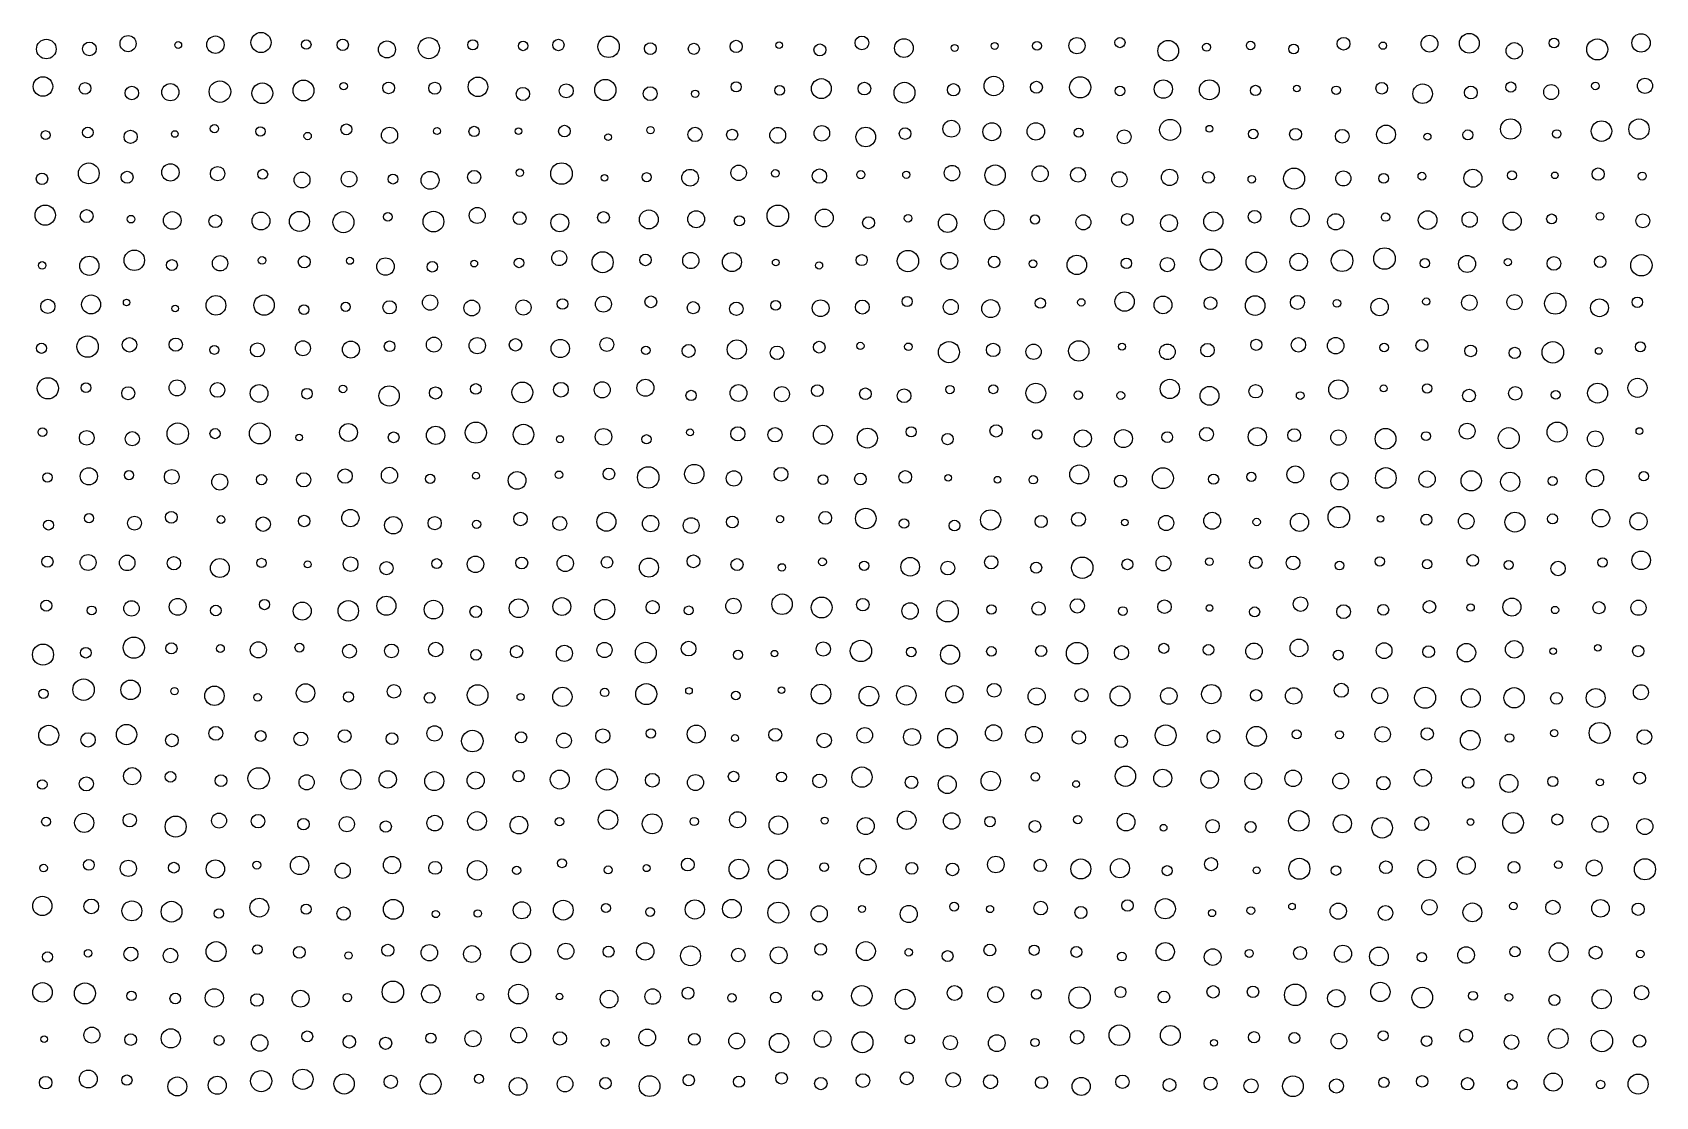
# Model space of a CAD drawing. Extents: x -295 to 305, y -195 to 205.
# Drawn here: x -294.6 to -219.4, y -94.7 to -45.3 of the extents above; entities that cross this region are included whole.
import ezdxf

# ---------------------------------------------------------------- set-up
doc = ezdxf.new("R2010")
doc.units = 0

msp = doc.modelspace()

# ---------------------------------------------------------------- linework, layer by layer
at = {"layer": 'VIA'}
for centre, radius in [((-293.9128, -46.1117), 0.4534), ((-291.9154, -46.102), 0.3166), ((-290.1256, -45.8601), 0.373), ((-287.8008, -45.9233), 0.1572), ((-286.0773, -45.9103), 0.4036), ((-283.9657, -45.8082), 0.4657), ((-281.8693, -45.9026), 0.2206), ((-280.1808, -45.9154), 0.2639), ((-278.1291, -46.1316), 0.3946), ((-276.189, -46.0687), 0.4911), ((-274.1495, -45.9139), 0.2354), ((-271.8242, -45.9692), 0.2176), ((-270.1878, -45.9234), 0.2637), ((-267.8613, -46.0076), 0.496), ((-265.9282, -46.0895), 0.2734), ((-263.9106, -46.1015), 0.2567), ((-261.9504, -45.9901), 0.2827), ((-259.9613, -45.9305), 0.1512), ((-256.1218, -45.8281), 0.3191), ((-254.1761, -46.0649), 0.434), ((-249.9695, -45.9677), 0.1633), ((-248.0097, -45.9606), 0.2031), ((-246.16, -45.9554), 0.3743), ((-244.1659, -45.8138), 0.2347), ((-241.9331, -46.1927), 0.4807), ((-240.1523, -46.025), 0.1847), ((-238.1124, -45.9442), 0.1969), ((-233.8085, -45.8674), 0.2956), ((-231.9817, -45.9547), 0.1684), ((-229.8279, -45.8634), 0.3895), ((-227.9811, -45.8429), 0.4589), ((-225.8966, -46.1939), 0.3793), ((-224.053, -45.8331), 0.2257), ((-222.0525, -46.128), 0.4876), ((-220.0216, -45.8277), 0.4258), ((-258.0661, -46.1543), 0.2779), ((-251.8307, -46.0591), 0.1598), ((-236.116, -46.108), 0.2236), ((-250.0139, -47.8255), 0.4506), ((-294.0701, -47.8451), 0.4514), ((-292.1209, -47.9341), 0.2682), ((-289.9506, -48.1497), 0.3123), ((-288.1646, -48.1113), 0.3985), ((-285.87, -48.0855), 0.4999), ((-283.9059, -48.1615), 0.4807), ((-281.9974, -48.0337), 0.4826), ((-280.1372, -47.8328), 0.1715), ((-278.0531, -47.911), 0.2711), ((-275.9152, -47.9268), 0.2787), ((-273.9152, -47.8603), 0.4528), ((-271.8306, -48.193), 0.3056), ((-269.8223, -48.0473), 0.3259), ((-268.0132, -48.0086), 0.4909), ((-265.9316, -48.1794), 0.3207), ((-263.847, -48.1834), 0.1713), ((-261.9483, -47.8613), 0.2364), ((-259.9394, -48.0261), 0.2266), ((-258.0029, -47.9448), 0.4619), ((-256.009, -47.9447), 0.2945), ((-254.1524, -48.1351), 0.4829), ((-251.8769, -48.0001), 0.2845), ((-248.039, -47.8844), 0.2789), ((-246.0106, -47.8872), 0.4923), ((-244.1666, -48.0544), 0.22), ((-242.1569, -47.9669), 0.424), ((-240.0241, -48.0002), 0.4606), ((-237.8865, -48.0301), 0.239), ((-235.9687, -47.9367), 0.1518), ((-234.1467, -48.0216), 0.1975), ((-232.038, -47.9263), 0.2702), ((-230.1449, -48.183), 0.4533), ((-227.9097, -48.1263), 0.2948), ((-226.0562, -47.8715), 0.2353), ((-224.1885, -48.1025), 0.3471), ((-222.1375, -47.8182), 0.1772), ((-219.8411, -47.8133), 0.3509), ((-286.1249, -49.8006), 0.1915), ((-280.0085, -49.8368), 0.2538), ((-251.9793, -49.804), 0.3896), ((-250.1031, -49.9435), 0.4149), ((-248.0643, -49.9274), 0.4033), ((-241.843, -49.8571), 0.4871), ((-226.0655, -49.8177), 0.4709), ((-221.8581, -49.9137), 0.4748), ((-220.1189, -49.8221), 0.4703), ((-293.9473, -50.1001), 0.2064), ((-291.9914, -49.9793), 0.2473), ((-290.0062, -50.1789), 0.307), ((-287.9558, -50.0476), 0.1528), ((-283.995, -49.9306), 0.2154), ((-281.8063, -50.143), 0.1711), ((-278.0099, -50.1068), 0.375), ((-275.8113, -49.911), 0.1574), ((-274.0928, -49.9293), 0.2391), ((-272.0375, -49.92), 0.1508), ((-269.9047, -49.9154), 0.2702), ((-267.8876, -50.1951), 0.1539), ((-265.9197, -49.8703), 0.1643), ((-263.8544, -50.0699), 0.331), ((-262.1349, -50.0841), 0.2568), ((-260.0266, -50.1103), 0.3693), ((-257.9794, -50.0167), 0.3593), ((-255.9452, -50.1872), 0.4549), ((-254.126, -50.0295), 0.2689), ((-246.0813, -49.9881), 0.2143), ((-243.9719, -50.1795), 0.3214), ((-240.0241, -49.8063), 0.1566), ((-237.9913, -50.0479), 0.2205), ((-236.0336, -50.0618), 0.2759), ((-233.8675, -50.1535), 0.3178), ((-231.8396, -50.07), 0.4346), ((-229.9185, -50.1743), 0.1619), ((-228.0446, -50.0906), 0.2344), ((-223.929, -50.0431), 0.192), ((-294.1137, -52.126), 0.2668), ((-291.945, -51.8734), 0.4821), ((-290.1679, -52.054), 0.277), ((-288.1629, -51.8254), 0.4019), ((-285.977, -51.8874), 0.3328), ((-283.8881, -51.9157), 0.2318), ((-282.0643, -52.18), 0.3676), ((-279.8867, -52.1351), 0.3641), ((-276.1339, -52.194), 0.4151), ((-274.0921, -52.0433), 0.3052), ((-271.9745, -51.8439), 0.1744), ((-270.0423, -51.8811), 0.4984), ((-266.1006, -52.0506), 0.2109), ((-264.0837, -52.0737), 0.3877), ((-261.8349, -51.8472), 0.3574), ((-260.1301, -51.8748), 0.1775), ((-258.09, -52), 0.3316), ((-256.1724, -51.9343), 0.1884), ((-254.0667, -51.9354), 0.1678), ((-251.9491, -51.8603), 0.3589), ((-249.9536, -51.9563), 0.4723), ((-247.8659, -51.8893), 0.3725), ((-246.1105, -51.9398), 0.3431), ((-244.191, -52.1524), 0.3566), ((-241.8672, -52.0595), 0.3773), ((-240.0664, -52.0613), 0.2722), ((-236.0988, -52.1164), 0.4878), ((-233.8181, -52.1073), 0.3506), ((-231.9468, -52.1049), 0.2277), ((-230.1768, -52.0043), 0.1809), ((-227.8143, -52.0966), 0.4163), ((-226.0072, -51.9655), 0.2106), ((-224.0178, -51.9639), 0.152), ((-222.0134, -51.9046), 0.2828), ((-219.9696, -51.9983), 0.1846), ((-277.8505, -52.1379), 0.23), ((-268.0548, -52.0754), 0.1535), ((-238.0605, -52.1469), 0.1738), ((-293.9642, -53.8077), 0.4685), ((-260.0175, -53.8401), 0.4996), ((-292.0474, -53.8524), 0.2977), ((-289.9878, -53.9953), 0.177), ((-288.0786, -54.0537), 0.407), ((-286.0813, -54.0926), 0.2952), ((-283.9678, -54.0829), 0.4137), ((-282.1829, -54.0975), 0.4652), ((-280.1461, -54.1327), 0.4884), ((-278.0906, -53.8896), 0.1991), ((-275.9745, -54.107), 0.4813), ((-273.9477, -53.8219), 0.3729), ((-271.985, -53.9519), 0.2978), ((-270.1223, -54.1623), 0.4149), ((-268.0975, -53.9162), 0.2712), ((-265.9979, -54.0076), 0.4381), ((-263.8024, -53.9984), 0.392), ((-261.8024, -54.0739), 0.2351), ((-257.8658, -53.94), 0.4127), ((-255.816, -54.1608), 0.275), ((-253.9848, -53.9552), 0.1738), ((-252.1543, -54.1849), 0.4276), ((-249.9846, -54.0334), 0.453), ((-248.1068, -54.0106), 0.212), ((-245.8616, -54.1411), 0.3476), ((-243.8266, -54.0094), 0.2729), ((-241.8937, -54.1766), 0.391), ((-239.8431, -54.1028), 0.4441), ((-237.9289, -53.8839), 0.2908), ((-235.8211, -53.9218), 0.4242), ((-234.1748, -54.1158), 0.3747), ((-231.8632, -53.8999), 0.1932), ((-229.9115, -54.0374), 0.4322), ((-227.9656, -54.0168), 0.3539), ((-225.9948, -54.0874), 0.4194), ((-224.1661, -53.9865), 0.231), ((-221.924, -53.8614), 0.1814), ((-219.9406, -54.0735), 0.3216), ((-289.8366, -55.9011), 0.4726), ((-270.1483, -55.8005), 0.3462), ((-268.1362, -55.9913), 0.4886), ((-266.1541, -55.8834), 0.2672), ((-264.0514, -55.9112), 0.377), ((-262.145, -55.9813), 0.4409), ((-256.131, -55.8931), 0.2568), ((-253.9946, -55.9352), 0.4955), ((-252.0709, -55.9254), 0.3905), ((-239.9516, -55.8727), 0.4926), ((-237.8549, -55.9911), 0.4699), ((-235.8869, -55.9766), 0.4044), ((-233.8751, -55.9222), 0.499), ((-231.91, -55.8205), 0.4988), ((-220.0055, -56.1321), 0.4941), ((-294.1068, -56.1363), 0.1737), ((-291.9214, -56.1548), 0.4438), ((-288.0962, -56.1209), 0.2532), ((-285.8641, -56.0397), 0.355), ((-283.9166, -55.9069), 0.1793), ((-281.9623, -55.9768), 0.2754), ((-279.8486, -55.9247), 0.1612), ((-278.1971, -56.1913), 0.4042), ((-276.0297, -56.1999), 0.2451), ((-274.0882, -56.0519), 0.1593), ((-272.0095, -56.0217), 0.2211), ((-260.1185, -56.0006), 0.1544), ((-258.1095, -56.1396), 0.1651), ((-249.997, -55.979), 0.2693), ((-248.1944, -56.0637), 0.1786), ((-246.1666, -56.1135), 0.451), ((-243.8694, -56.0426), 0.2428), ((-241.9731, -56.1014), 0.33), ((-230.0395, -56.0353), 0.2178), ((-228.0828, -56.0696), 0.3959), ((-226.1936, -55.985), 0.1655), ((-224.0586, -56.0438), 0.3186), ((-221.9205, -55.968), 0.2669), ((-293.8443, -58.0364), 0.3291), ((-291.84, -57.9471), 0.4392), ((-290.1927, -57.8529), 0.1508), ((-286.0533, -57.9882), 0.4556), ((-283.8241, -57.9798), 0.4714), ((-280.0434, -58.0562), 0.2129), ((-278.0098, -58.08), 0.308), ((-276.1311, -57.8597), 0.3553), ((-274.1971, -58.1132), 0.3662), ((-271.807, -58.089), 0.3508), ((-269.9972, -57.9263), 0.2444), ((-268.1018, -57.9331), 0.3694), ((-265.9033, -57.8259), 0.2723), ((-263.9378, -58.0987), 0.2817), ((-261.941, -58.1466), 0.3113), ((-260.1238, -57.9911), 0.2258), ((-258.0367, -58.1222), 0.3889), ((-256.103, -58.0686), 0.3222), ((-254.0263, -57.8125), 0.2364), ((-252.0076, -58.066), 0.3497), ((-250.1561, -58.1408), 0.4155), ((-247.855, -57.8852), 0.2387), ((-245.9588, -57.8503), 0.17), ((-243.9521, -57.8144), 0.4491), ((-242.1739, -57.969), 0.4132), ((-239.9732, -57.89), 0.2948), ((-237.9041, -57.9989), 0.4539), ((-235.9421, -57.8529), 0.3273), ((-234.1147, -57.8946), 0.1793), ((-232.1369, -58.0657), 0.4024), ((-229.9749, -57.8153), 0.1674), ((-227.9782, -57.8655), 0.3585), ((-225.8855, -57.8409), 0.3509), ((-223.9967, -57.9031), 0.4957), ((-221.9503, -58.1015), 0.4125), ((-220.1968, -57.8468), 0.2429), ((-287.9482, -58.1398), 0.1532), ((-281.9768, -58.1885), 0.2295), ((-292.0001, -59.898), 0.4947), ((-294.1387, -59.9796), 0.2341), ((-290.0591, -59.8171), 0.3342), ((-287.9171, -59.8091), 0.306), ((-286.1273, -60.0521), 0.2075), ((-284.1319, -60.0542), 0.3265), ((-282.0257, -59.9755), 0.3454), ((-279.8016, -60.0378), 0.3929), ((-278.0081, -59.8854), 0.2456), ((-275.957, -59.8107), 0.3471), ((-273.9459, -59.8554), 0.3763), ((-272.1755, -59.8171), 0.2875), ((-270.0998, -59.9885), 0.4238), ((-267.9404, -59.8013), 0.3217), ((-266.1368, -60.0742), 0.1955), ((-264.1523, -60.1033), 0.3016), ((-261.9197, -60.0347), 0.445), ((-260.0578, -60.1872), 0.3141), ((-258.1027, -59.9265), 0.2711), ((-256.1942, -59.8704), 0.1687), ((-253.972, -59.9087), 0.174), ((-252.0922, -60.1569), 0.4897), ((-250.0405, -60.0533), 0.3133), ((-248.1716, -60.1386), 0.3529), ((-246.0767, -60.1036), 0.4733), ((-244.0728, -59.903), 0.165), ((-241.9707, -60.1431), 0.3614), ((-240.1098, -60.0645), 0.3131), ((-237.852, -59.8184), 0.2584), ((-235.899, -59.8184), 0.3347), ((-234.1736, -59.8579), 0.3805), ((-231.9303, -59.946), 0.1992), ((-230.1747, -59.8433), 0.2779), ((-227.9176, -60.1012), 0.2716), ((-225.8776, -60.1936), 0.2618), ((-224.1098, -60.1649), 0.4993), ((-221.9835, -60.1033), 0.1554), ((-220.0549, -59.9111), 0.2314), ((-293.8399, -61.8333), 0.4905), ((-292.0751, -61.8065), 0.224), ((-287.856, -61.8133), 0.3689), ((-285.9821, -61.9083), 0.3392), ((-284.0532, -62.0687), 0.409), ((-274.0146, -61.8636), 0.2467), ((-271.8565, -62.0239), 0.4811), ((-270.0674, -61.9004), 0.3407), ((-268.1566, -61.9049), 0.3719), ((-266.1552, -61.8079), 0.3963), ((-261.8426, -62.0535), 0.3895), ((-250.0371, -61.8739), 0.2084), ((-248.0652, -62.0565), 0.4584), ((-241.8585, -61.8616), 0.4462), ((-237.8806, -61.9716), 0.3107), ((-234.05, -61.8881), 0.4444), ((-229.9375, -61.8406), 0.2184), ((-222.0363, -62.0559), 0.4624), ((-220.1884, -61.8103), 0.4425), ((-290.1175, -62.0624), 0.3025), ((-281.8362, -62.0842), 0.2452), ((-280.1682, -61.8625), 0.1753), ((-278.0326, -62.1872), 0.4702), ((-275.8758, -62.0502), 0.2841), ((-264.0385, -62.1651), 0.2394), ((-259.8315, -62.1052), 0.3486), ((-258.1871, -61.9434), 0.2709), ((-255.9629, -62.0872), 0.2699), ((-254.1724, -62.176), 0.3193), ((-252.0447, -61.8902), 0.1935), ((-246.1002, -62.151), 0.1949), ((-244.1292, -62.1657), 0.1822), ((-240.0185, -62.1809), 0.4363), ((-235.8176, -62.1707), 0.1775), ((-231.9492, -61.837), 0.1642), ((-227.9945, -62.1701), 0.2952), ((-225.8514, -62.0685), 0.3113), ((-223.9766, -62.1364), 0.2047), ((-294.0939, -63.8677), 0.2033), ((-292.0412, -64.1287), 0.3422), ((-289.9323, -64.1721), 0.3298), ((-287.8223, -63.9325), 0.4973), ((-286.0962, -63.9346), 0.2353), ((-284.0224, -63.9249), 0.4842), ((-279.9147, -63.8814), 0.4141), ((-277.8203, -64.1047), 0.2483), ((-275.8765, -64.0129), 0.4228), ((-274.0103, -63.8864), 0.4903), ((-271.8024, -63.9772), 0.4754), ((-268.0963, -64.0813), 0.383), ((-264.0835, -63.8769), 0.1605), ((-261.8727, -63.9409), 0.3299), ((-260.1482, -63.986), 0.3319), ((-257.9332, -63.9854), 0.4401), ((-255.8712, -64.1423), 0.462), ((-253.8401, -63.8499), 0.2372), ((-249.9068, -63.8086), 0.2824), ((-248.0016, -63.9726), 0.2136), ((-245.8894, -64.1569), 0.3972), ((-244.0049, -64.1639), 0.4152), ((-241.976, -64.096), 0.2492), ((-240.1555, -63.9631), 0.3201), ((-237.8005, -64.0747), 0.4217), ((-236.0933, -64.0053), 0.298), ((-234.0454, -64.1158), 0.3527), ((-231.8632, -64.1737), 0.4806), ((-229.9868, -64.0504), 0.2076), ((-228.0784, -63.8184), 0.3672), ((-226.1521, -64.1437), 0.4865), ((-223.9118, -63.8612), 0.4657), ((-222.1447, -64.1736), 0.3654), ((-220.101, -63.8154), 0.1562), ((-282.198, -64.1122), 0.1583), ((-270.1116, -64.1936), 0.1641), ((-266.1044, -64.193), 0.2113), ((-252.1553, -64.1867), 0.2623), ((-263.8911, -65.8052), 0.4484), ((-246.0518, -65.8255), 0.4407), ((-293.8621, -65.9656), 0.2194), ((-291.9462, -65.9101), 0.397), ((-290.0848, -65.8575), 0.2133), ((-288.0999, -65.9356), 0.343), ((-285.8766, -66.1741), 0.372), ((-283.9418, -66.0667), 0.238), ((-281.986, -66.0747), 0.33), ((-280.07, -65.9022), 0.3324), ((-278.0163, -65.869), 0.3743), ((-276.1289, -66.0297), 0.2136), ((-274.0085, -65.885), 0.1607), ((-272.1004, -66.1015), 0.4115), ((-270.1595, -65.842), 0.175), ((-267.8458, -65.8017), 0.2697), ((-266.0259, -65.964), 0.4981), ((-262.0564, -66.0076), 0.354), ((-259.8724, -65.8164), 0.3202), ((-257.923, -66.0694), 0.2253), ((-256.1923, -66.0382), 0.2723), ((-254.1176, -65.9391), 0.2952), ((-252.1247, -65.9837), 0.1559), ((-249.8423, -66.0724), 0.1574), ((-248.1844, -66.072), 0.1957), ((-244.1398, -66.1358), 0.28), ((-242.1788, -65.9981), 0.486), ((-239.8287, -66.0429), 0.2347), ((-238.0823, -65.9355), 0.2108), ((-236.0416, -65.8243), 0.3913), ((-233.9955, -66.1391), 0.3996), ((-231.8489, -65.9887), 0.4793), ((-229.938, -66.0445), 0.3805), ((-227.8916, -66.1214), 0.4689), ((-226.086, -66.165), 0.444), ((-224.1212, -66.1328), 0.2089), ((-222.1592, -65.9914), 0.4019), ((-219.8982, -65.9108), 0.2174), ((-291.9354, -67.855), 0.2155), ((-288.1206, -67.8106), 0.275), ((-279.8252, -67.847), 0.3997), ((-271.9436, -67.8898), 0.3135), ((-267.9631, -68.0158), 0.4409), ((-257.8229, -67.8368), 0.2971), ((-255.9448, -67.8663), 0.4762), ((-250.1617, -67.9333), 0.4678), ((-246.0877, -67.9043), 0.3218), ((-239.8946, -67.9716), 0.3915), ((-235.8469, -68.0449), 0.4215), ((-234.0263, -67.8042), 0.497), ((-229.9667, -67.9213), 0.2531), ((-228.1243, -67.9954), 0.3618), ((-225.8658, -68.0346), 0.4629), ((-224.1245, -67.8845), 0.2296), ((-221.881, -67.8509), 0.4041), ((-220.1385, -67.9991), 0.3986), ((-293.8097, -68.1717), 0.2299), ((-289.8274, -68.0827), 0.3218), ((-285.8218, -67.9154), 0.1817), ((-283.8652, -68.1291), 0.3329), ((-281.9681, -67.9831), 0.2659), ((-277.8371, -68.1801), 0.4041), ((-275.9198, -68.0803), 0.3069), ((-273.979, -68.1368), 0.1928), ((-270.123, -68.0953), 0.3275), ((-265.9146, -68.1018), 0.3811), ((-264.0361, -68.1944), 0.3657), ((-262.126, -68.0287), 0.2703), ((-259.9177, -67.8944), 0.168), ((-254.1733, -68.0997), 0.2186), ((-251.833, -68.1949), 0.2496), ((-247.8214, -68.0023), 0.2804), ((-243.9397, -68.0536), 0.1504), ((-242.0263, -68.0757), 0.3502), ((-237.8326, -68.0294), 0.1711), ((-232.0952, -67.8871), 0.1536), ((-293.8595, -69.8681), 0.2602), ((-291.9792, -69.9052), 0.3693), ((-290.1666, -69.9234), 0.3608), ((-288.0004, -69.9402), 0.3093), ((-285.8725, -70.1624), 0.4386), ((-283.9436, -69.9241), 0.2118), ((-281.8067, -69.9931), 0.1645), ((-279.8136, -69.9843), 0.3414), ((-278.1503, -70.1671), 0.3029), ((-275.8255, -69.9586), 0.2305), ((-274.0308, -69.989), 0.3832), ((-271.8845, -69.9271), 0.2743), ((-269.8696, -69.949), 0.3774), ((-267.934, -69.8967), 0.2671), ((-265.9913, -70.1398), 0.4418), ((-263.9293, -69.8505), 0.2963), ((-261.9104, -70.0038), 0.2801), ((-257.9512, -69.8768), 0.1801), ((-256.0189, -70.0588), 0.2152), ((-253.8885, -70.1033), 0.4308), ((-252.1437, -70.1616), 0.319), ((-250.1316, -69.8965), 0.307), ((-248.0496, -70.1423), 0.2558), ((-245.9165, -70.1508), 0.4949), ((-243.8238, -69.9915), 0.2501), ((-242.1517, -69.9483), 0.3445), ((-240.0248, -69.8666), 0.1771), ((-237.8729, -69.8981), 0.2874), ((-236.1489, -69.9245), 0.3177), ((-233.9957, -70.051), 0.2004), ((-232.1288, -69.8552), 0.2175), ((-229.9377, -69.988), 0.2171), ((-227.8208, -69.811), 0.2686), ((-226.1579, -70.0167), 0.2083), ((-223.8663, -70.1833), 0.3337), ((-221.808, -69.8996), 0.2171), ((-220.0169, -69.8048), 0.4317), ((-259.8319, -70.1332), 0.1725), ((-259.824, -71.841), 0.4755), ((-293.9128, -71.9035), 0.2573), ((-291.8142, -72.1273), 0.2035), ((-289.9664, -72.033), 0.3558), ((-287.8264, -71.9615), 0.3891), ((-286.0595, -72.13), 0.2471), ((-283.8038, -71.8556), 0.2368), ((-282.0566, -72.157), 0.4174), ((-279.9211, -72.1471), 0.4738), ((-278.1573, -71.9111), 0.4423), ((-275.9737, -72.089), 0.4319), ((-274.0142, -72.1866), 0.27), ((-272.0292, -72.0266), 0.4347), ((-270.0259, -71.9486), 0.4137), ((-268.0425, -72.0866), 0.47), ((-265.8203, -71.9811), 0.3069), ((-264.1453, -72.1291), 0.2077), ((-262.0765, -71.922), 0.3566), ((-257.9903, -71.9927), 0.4828), ((-256.0808, -71.8595), 0.2908), ((-253.8934, -72.153), 0.3788), ((-252.1562, -72.1625), 0.498), ((-250.1232, -72.0782), 0.2179), ((-247.9361, -72.042), 0.3089), ((-246.1459, -71.9158), 0.3312), ((-244.0281, -72.1555), 0.2005), ((-242.1034, -71.9552), 0.3131), ((-240.0216, -72.0148), 0.1517), ((-237.9277, -72.1962), 0.2336), ((-235.8006, -71.8346), 0.3389), ((-233.8068, -72.1851), 0.32), ((-231.9658, -72.0982), 0.252), ((-229.8282, -71.9596), 0.291), ((-227.92, -71.9892), 0.1711), ((-226.0081, -71.9691), 0.418), ((-224.0083, -72.1065), 0.1685), ((-221.9745, -72.0015), 0.2812), ((-220.1416, -72.0021), 0.351), ((-294.0678, -74.1746), 0.4877), ((-289.8594, -73.8519), 0.4932), ((-288.115, -73.885), 0.2596), ((-284.0884, -73.9548), 0.3743), ((-282.186, -73.8495), 0.2052), ((-279.8685, -74.0177), 0.32), ((-277.921, -74.0059), 0.3187), ((-275.8729, -73.9395), 0.3347), ((-268.0511, -73.9605), 0.3514), ((-266.1375, -74.0882), 0.4833), ((-264.1543, -73.8943), 0.3421), ((-257.9155, -73.9151), 0.3305), ((-256.1708, -74.0027), 0.4969), ((-246.153, -74.1082), 0.4986), ((-242.1379, -73.8835), 0.2338), ((-237.9568, -74.018), 0.3808), ((-235.8731, -73.8637), 0.4115), ((-231.9288, -73.9912), 0.3654), ((-228.113, -74.0841), 0.427), ((-225.8993, -73.9327), 0.4059), ((-292.0844, -74.0877), 0.246), ((-285.8468, -73.8921), 0.1805), ((-274.0037, -74.1847), 0.2473), ((-272.1217, -74.0382), 0.2842), ((-269.9088, -74.1165), 0.3736), ((-261.8633, -74.1875), 0.2141), ((-260.1728, -74.1295), 0.1511), ((-253.8395, -74.0542), 0.2217), ((-252.0403, -74.1777), 0.4433), ((-250.1256, -74.0228), 0.2187), ((-247.8195, -74.0091), 0.2565), ((-244.097, -74.0872), 0.3306), ((-240.0657, -73.9521), 0.2451), ((-234.0509, -74.1941), 0.2316), ((-229.8658, -74.0403), 0.2749), ((-224.0941, -74.0194), 0.1521), ((-222.0257, -73.8606), 0.1582), ((-220.1513, -74.0101), 0.2622), ((-294.0448, -75.9904), 0.2176), ((-292.1887, -75.801), 0.4984), ((-290.0096, -75.8064), 0.4502), ((-287.9737, -75.8692), 0.1668), ((-286.1239, -76.0844), 0.4491), ((-281.9017, -75.9548), 0.4299), ((-279.9126, -76.1345), 0.2389), ((-277.8056, -75.8777), 0.3136), ((-276.152, -76.1798), 0.2484), ((-273.9293, -76.0492), 0.4788), ((-269.9999, -76.1314), 0.447), ((-268.0429, -75.9245), 0.1979), ((-266.1158, -76.0037), 0.487), ((-264.1352, -75.857), 0.1538), ((-261.9661, -76.0705), 0.2051), ((-259.8466, -75.8181), 0.1517), ((-258.0193, -76.0018), 0.4568), ((-255.8003, -76.0963), 0.4537), ((-254.0671, -76.0624), 0.4503), ((-251.8384, -76.013), 0.3999), ((-249.9975, -75.8286), 0.3198), ((-248.0265, -76.1095), 0.3955), ((-245.95, -76.0561), 0.3039), ((-244.1674, -76.0891), 0.4608), ((-241.9049, -76.0909), 0.3818), ((-239.9361, -76.005), 0.4458), ((-237.8563, -76.0604), 0.2638), ((-236.1189, -76.0877), 0.3806), ((-233.9127, -75.8279), 0.3238), ((-232.129, -76.0726), 0.3683), ((-230.0279, -76.1747), 0.4878), ((-227.9111, -76.1902), 0.4347), ((-225.9053, -76.1744), 0.4709), ((-223.9411, -76.1994), 0.2738), ((-222.1254, -76.1828), 0.4382), ((-220.0297, -75.9171), 0.3481), ((-284.1268, -76.1605), 0.1773), ((-271.9394, -76.1381), 0.1636), ((-293.8014, -77.9136), 0.4633), ((-290.1972, -77.8796), 0.4711), ((-263.8006, -77.8598), 0.4184), ((-250.0205, -77.8059), 0.3774), ((-242.0489, -77.9161), 0.4848), ((-221.9437, -77.8045), 0.4857), ((-291.9783, -78.1255), 0.3316), ((-288.0929, -78.1451), 0.2957), ((-286.0625, -77.8229), 0.32), ((-283.9809, -77.9469), 0.2495), ((-282.1194, -78.0808), 0.3183), ((-280.0913, -77.9501), 0.2962), ((-277.8968, -78.0705), 0.2745), ((-275.9246, -77.8268), 0.356), ((-274.1725, -78.1825), 0.4995), ((-271.9173, -78.007), 0.2602), ((-269.9278, -78.1586), 0.3463), ((-268.1267, -77.9428), 0.3298), ((-265.8991, -77.8255), 0.2184), ((-262.0077, -78.043), 0.1624), ((-260.1401, -77.8894), 0.2981), ((-257.8738, -78.1525), 0.3372), ((-255.9905, -77.9157), 0.3614), ((-253.8029, -77.9925), 0.3941), ((-252.1581, -78.0453), 0.4542), ((-248.1546, -77.889), 0.3891), ((-246.0729, -78.0119), 0.3108), ((-244.111, -78.1929), 0.2863), ((-239.8319, -77.9761), 0.2985), ((-237.8431, -77.9623), 0.4583), ((-235.9767, -77.8681), 0.2078), ((-233.9983, -77.8871), 0.1873), ((-231.9945, -77.87), 0.3598), ((-229.9312, -77.8521), 0.2839), ((-227.9379, -78.1441), 0.455), ((-226.1207, -78.0367), 0.1951), ((-224.0462, -77.8147), 0.1668), ((-219.8705, -77.9937), 0.3405), ((-289.9364, -79.8104), 0.3972), ((-288.1602, -79.8384), 0.2457), ((-284.0764, -79.9129), 0.4981), ((-279.8024, -79.9659), 0.4593), ((-278.0949, -79.9586), 0.403), ((-275.9384, -80.0375), 0.4417), ((-274.0234, -80.0063), 0.3981), ((-272.0316, -79.8059), 0.264), ((-270.1246, -79.9637), 0.4391), ((-267.94, -79.9603), 0.4901), ((-265.8342, -79.9968), 0.3205), ((-262.0676, -79.8265), 0.2458), ((-259.852, -79.8437), 0.229), ((-258.0873, -80.0308), 0.3182), ((-256.1217, -79.8513), 0.47), ((-250.1564, -80.03), 0.4492), ((-248.0876, -79.8377), 0.1984), ((-243.9121, -79.8088), 0.4712), ((-242.1832, -79.9016), 0.4163), ((-240.0097, -79.9588), 0.4059), ((-237.993, -80.0415), 0.3844), ((-236.1455, -79.9096), 0.3817), ((-233.9421, -80.0312), 0.3634), ((-230.1327, -79.8881), 0.3957), ((-220.089, -79.895), 0.2785), ((-294.1023, -80.1928), 0.223), ((-292.0594, -80.1634), 0.3267), ((-285.8215, -80.0177), 0.2703), ((-281.8517, -80.0934), 0.3515), ((-263.8355, -80.1027), 0.3721), ((-253.8281, -80.0939), 0.2908), ((-252.1691, -80.1941), 0.4178), ((-246.1989, -80.1772), 0.1593), ((-231.9608, -80.131), 0.3117), ((-228.0348, -80.1004), 0.2666), ((-226.1486, -80.1452), 0.4185), ((-224.1112, -80.0532), 0.235), ((-221.9312, -80.0938), 0.1633), ((-293.9242, -81.9186), 0.2051), ((-292.1572, -81.9728), 0.4433), ((-290.05, -81.8487), 0.309), ((-287.9208, -82.1457), 0.487), ((-285.9116, -81.8654), 0.3461), ((-284.1017, -81.8916), 0.3136), ((-281.9976, -82.0299), 0.2676), ((-279.9878, -82.0312), 0.3511), ((-278.1835, -82.1442), 0.2597), ((-275.9154, -81.9847), 0.3622), ((-273.956, -81.8875), 0.435), ((-272.0172, -82.0768), 0.4097), ((-270.1356, -81.9162), 0.195), ((-267.8848, -81.828), 0.4521), ((-265.8426, -82.0139), 0.46), ((-263.8926, -81.9083), 0.1908), ((-261.8844, -81.8273), 0.3741), ((-259.9964, -82.0782), 0.429), ((-257.8506, -81.8668), 0.1593), ((-255.9464, -82.1194), 0.3939), ((-254.0471, -81.8463), 0.4318), ((-251.9656, -81.8859), 0.381), ((-250.1896, -81.9116), 0.2414), ((-248.1089, -82.1381), 0.2724), ((-246.1232, -81.8229), 0.1959), ((-243.883, -81.9357), 0.4095), ((-239.8753, -82.1294), 0.3106), ((-238.1147, -82.1628), 0.2522), ((-235.8784, -81.8804), 0.4763), ((-233.8618, -82.0079), 0.4213), ((-232.0185, -82.1988), 0.4764), ((-230.1794, -82.0065), 0.3236), ((-227.9287, -81.9323), 0.154), ((-225.9539, -81.9706), 0.4807), ((-223.9033, -81.8166), 0.2581), ((-221.9254, -82.0338), 0.3759), ((-219.8479, -82.1417), 0.3715), ((-242.1474, -82.1985), 0.1563), ((-294.041, -84.0672), 0.1774), ((-291.9428, -83.919), 0.2514), ((-290.1146, -84.0807), 0.376), ((-288.0051, -84.0491), 0.2498), ((-286.0805, -84.1082), 0.4239), ((-284.1585, -83.9265), 0.1834), ((-282.1791, -83.9446), 0.4249), ((-280.181, -84.1903), 0.3526), ((-277.8967, -83.9267), 0.4007), ((-275.895, -84.0567), 0.2981), ((-273.9545, -84.171), 0.4485), ((-272.1195, -84.174), 0.1922), ((-270.0211, -83.8434), 0.2049), ((-267.8815, -84.1547), 0.1845), ((-266.0987, -84.0696), 0.1614), ((-264.1922, -83.903), 0.297), ((-261.8249, -84.1115), 0.4563), ((-260.0173, -84.1403), 0.4461), ((-257.8714, -84.0189), 0.2015), ((-255.8492, -84.0002), 0.3845), ((-253.8117, -84.0771), 0.2749), ((-251.9278, -84.1271), 0.2917), ((-249.9173, -83.9004), 0.3838), ((-247.8581, -83.9434), 0.2858), ((-245.9793, -84.1089), 0.4636), ((-244.1696, -84.0731), 0.4438), ((-241.9781, -84.1877), 0.2335), ((-239.9476, -83.8847), 0.3023), ((-237.8318, -84.1715), 0.1577), ((-235.8554, -84.0978), 0.4861), ((-234.1603, -84.1818), 0.2222), ((-231.8424, -84.0289), 0.2938), ((-229.9517, -84.0999), 0.4143), ((-228.1194, -83.9449), 0.4151), ((-225.9091, -84.0354), 0.2726), ((-223.8542, -83.9133), 0.1769), ((-222.1955, -84.0604), 0.3684), ((-219.8421, -84.122), 0.4898), ((-294.0988, -85.8219), 0.4468), ((-291.8312, -85.8434), 0.3414), ((-289.9492, -86.0508), 0.46), ((-288.1131, -86.0876), 0.481), ((-284.0463, -85.9004), 0.4361), ((-277.8355, -85.9781), 0.4602), ((-271.878, -86.0214), 0.3977), ((-269.9625, -86.0158), 0.4574), ((-267.9865, -85.9172), 0.2101), ((-263.8657, -85.9846), 0.4462), ((-262.149, -85.9542), 0.4349), ((-259.9998, -86.1294), 0.4843), ((-251.8509, -85.8528), 0.2064), ((-247.84, -85.9203), 0.3161), ((-243.8201, -85.8014), 0.2635), ((-242.067, -85.9497), 0.4674), ((-236.1958, -85.8473), 0.1529), ((-234.0526, -86.0628), 0.376), ((-229.8268, -85.8797), 0.3545), ((-227.8386, -86.1183), 0.4356), ((-225.9374, -85.8294), 0.1764), ((-224.1101, -85.8889), 0.3315), ((-221.9032, -85.9332), 0.4075), ((-220.1573, -85.9771), 0.2849), ((-285.9194, -86.1771), 0.2184), ((-281.877, -85.9715), 0.2322), ((-280.1386, -86.1755), 0.307), ((-275.8699, -86.1977), 0.1671), ((-273.9236, -86.1738), 0.1727), ((-265.9361, -86.0977), 0.2068), ((-258.1013, -86.186), 0.3744), ((-256.1223, -85.9596), 0.1635), ((-253.9526, -86.1955), 0.3962), ((-250.1855, -85.9654), 0.1659), ((-245.9761, -86.1275), 0.2789), ((-239.9022, -86.1503), 0.1676), ((-238.1028, -86.0366), 0.179), ((-231.8634, -86.1493), 0.3419), ((-293.8573, -88.1861), 0.2377), ((-291.9763, -88.0134), 0.1756), ((-289.9927, -88.0515), 0.3232), ((-288.1638, -88.1216), 0.3363), ((-286.0456, -87.9394), 0.4641), ((-284.1348, -87.836), 0.2179), ((-282.1898, -87.9704), 0.2752), ((-279.9101, -88.12), 0.1725), ((-278.0909, -87.875), 0.278), ((-276.1657, -87.9906), 0.3814), ((-274.192, -88.0511), 0.3897), ((-271.9267, -87.9919), 0.4548), ((-269.8394, -87.918), 0.37), ((-267.8637, -87.9393), 0.255), ((-266.1634, -87.9273), 0.4012), ((-264.0647, -88.1329), 0.4596), ((-261.8527, -88.0953), 0.3153), ((-259.9816, -88.1077), 0.3892), ((-258.0361, -87.8331), 0.27), ((-255.939, -87.9143), 0.4403), ((-253.9525, -87.9711), 0.1736), ((-252.1555, -88.1465), 0.2543), ((-250.1966, -87.8652), 0.2733), ((-248.1431, -87.8724), 0.2381), ((-246.1866, -87.9549), 0.251), ((-244.0763, -88.169), 0.2023), ((-242.0695, -87.9425), 0.4224), ((-239.8711, -88.1899), 0.3876), ((-238.1769, -88.0226), 0.184), ((-235.8222, -88.0071), 0.3026), ((-233.8363, -88.0377), 0.3984), ((-232.1694, -88.1599), 0.4346), ((-230.1762, -88.1992), 0.2164), ((-228.1316, -88.0975), 0.3835), ((-225.8651, -87.9427), 0.2373), ((-223.8401, -87.9655), 0.4358), ((-222.1286, -87.9873), 0.2998), ((-220.0615, -88.0435), 0.178), ((-294.0882, -89.8267), 0.4517), ((-292.1258, -89.8758), 0.4884), ((-277.855, -89.8028), 0.4985), ((-276.0971, -89.8969), 0.4265), ((-272.0422, -89.9066), 0.4551), ((-236.0473, -89.9421), 0.4983), ((-232.1018, -89.8082), 0.4479), ((-289.9688, -89.9899), 0.2139), ((-287.9389, -90.1131), 0.2469), ((-286.1292, -90.0806), 0.4248), ((-284.1527, -90.1787), 0.2909), ((-282.1333, -90.1209), 0.3914), ((-279.9604, -90.0684), 0.1929), ((-273.8115, -90.0327), 0.1689), ((-270.1311, -90.0239), 0.1528), ((-267.8395, -90.1349), 0.4097), ((-265.8195, -90.0218), 0.3589), ((-264.1816, -89.8643), 0.2763), ((-262.1495, -90.0791), 0.1942), ((-260.1139, -90.0649), 0.2511), ((-258.1834, -89.9833), 0.2274), ((-256.1277, -89.9856), 0.4731), ((-254.1238, -90.147), 0.461), ((-251.8325, -89.8588), 0.3427), ((-249.9273, -89.9294), 0.3671), ((-248.045, -89.9181), 0.225), ((-246.0401, -90.0656), 0.4972), ((-244.1422, -89.8156), 0.2539), ((-242.1328, -90.0416), 0.2715), ((-239.8513, -89.8019), 0.2871), ((-238.0036, -89.8039), 0.2647), ((-234.1451, -90.1007), 0.4011), ((-230.1614, -90.0665), 0.4795), ((-227.809, -89.9834), 0.2026), ((-226.1477, -90.0524), 0.1795), ((-224.0391, -90.1832), 0.2537), ((-221.8454, -90.1416), 0.4445), ((-219.9993, -89.8429), 0.3313), ((-291.8039, -91.8088), 0.3705), ((-290.0043, -92.0158), 0.2694), ((-288.1456, -91.9591), 0.4446), ((-281.8238, -91.8669), 0.2541), ((-276.0924, -91.9501), 0.2373), ((-274.1436, -91.9739), 0.3735), ((-272.0275, -91.808), 0.3635), ((-270.1169, -91.9611), 0.3066), ((-266.0704, -91.9208), 0.3895), ((-263.8859, -92.0037), 0.2731), ((-261.9265, -92.0788), 0.3659), ((-259.9623, -92.1722), 0.4453), ((-257.9485, -91.9819), 0.3847), ((-256.1005, -92.1392), 0.4877), ((-246.1495, -91.9058), 0.3149), ((-244.198, -91.8131), 0.4747), ((-241.8314, -91.8212), 0.4607), ((-237.9549, -91.9058), 0.2594), ((-236.0848, -91.9388), 0.2541), ((-234.0215, -92.0854), 0.3637), ((-231.9682, -91.836), 0.2312), ((-228.1257, -91.8371), 0.2987), ((-223.8625, -91.9629), 0.4608), ((-221.8381, -92.079), 0.4988), ((-294.0116, -91.9924), 0.1544), ((-285.907, -92.0562), 0.2274), ((-284.0272, -92.1712), 0.3828), ((-279.8733, -92.1182), 0.2928), ((-278.1909, -92.1865), 0.2822), ((-268.0242, -92.1465), 0.1851), ((-253.9015, -92.0043), 0.2151), ((-252.0265, -92.156), 0.3305), ((-249.8748, -92.181), 0.3878), ((-248.1086, -92.1486), 0.1902), ((-239.8131, -92.1641), 0.1579), ((-229.9588, -92.0823), 0.2487), ((-226.0256, -92.132), 0.3389), ((-220.0971, -92.0851), 0.2877), ((-293.9417, -94.0105), 0.2878), ((-291.9702, -93.8435), 0.4135), ((-290.1789, -93.8924), 0.2387), ((-287.8445, -94.1863), 0.4386), ((-285.9931, -94.1315), 0.4193), ((-283.9581, -93.9401), 0.4919), ((-282.0226, -93.8535), 0.4689), ((-280.1161, -94.0694), 0.4685), ((-277.9549, -93.9708), 0.3076), ((-276.1065, -94.0789), 0.4817), ((-273.8704, -93.8323), 0.2103), ((-272.0542, -94.1835), 0.4111), ((-269.88, -94.0739), 0.363), ((-268.0045, -94.0382), 0.2675), ((-265.9627, -94.1723), 0.4819), ((-264.1504, -93.8948), 0.263), ((-261.8191, -93.9684), 0.2589), ((-259.8479, -93.8053), 0.2706), ((-258.0275, -94.0527), 0.2884), ((-256.0772, -93.9152), 0.3173), ((-254.0481, -93.8088), 0.3023), ((-251.8982, -93.8815), 0.34), ((-250.162, -93.9667), 0.3241), ((-247.8033, -94.0024), 0.2816), ((-245.9629, -94.1848), 0.4204), ((-244.0501, -93.9678), 0.3102), ((-241.875, -94.1214), 0.298), ((-239.9683, -94.0511), 0.3013), ((-238.093, -94.1611), 0.3275), ((-236.1527, -94.1761), 0.4783), ((-234.1394, -94.1657), 0.3253), ((-231.937, -94.0008), 0.2368), ((-230.1631, -93.9497), 0.2635), ((-228.0596, -94.064), 0.2856), ((-225.9903, -94.109), 0.2228), ((-224.0949, -93.9855), 0.4187), ((-221.8955, -94.1011), 0.198), ((-220.1592, -94.0772), 0.4649)]:
    msp.add_circle(centre, radius, dxfattribs=at)

doc.saveas('drawing.dxf')
